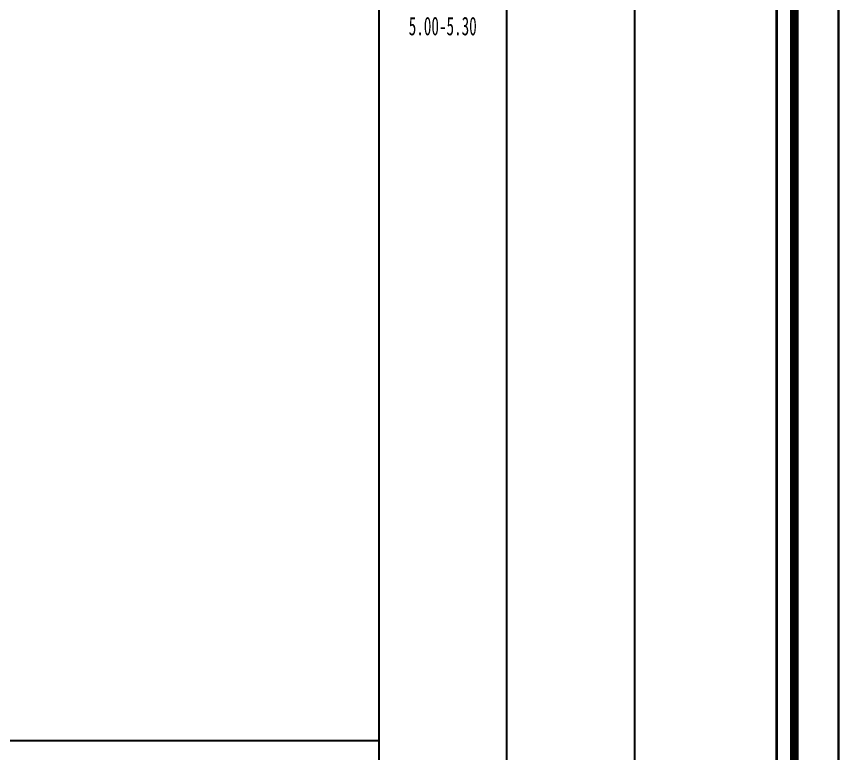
# Model space of a CAD drawing. Header units: millimetres. Extents: x 1264 to 9491, y 619 to 916.
# Drawn here: x 3385.5 to 3478.8, y 683 to 766.6 of the extents above; entities that cross this region are included whole.
import ezdxf

# ---------------------------------------------------------------- set-up
doc = ezdxf.new("R2010")
doc.units = ezdxf.units.MM
doc.styles.add('成果图表体', font='simfang_0.ttf', dxfattribs={"width": 0.6, "height": 2.1})

# ---------------------------------------------------------------- blocks, each defined once
blk = doc.blocks.new('柱状图图框模板-(昇龙标准).dwg9', base_point=(27, 229))
for points, const_width in [([(0, 0), (210, 0), (210, 297), (0, 297)], 0.25), ([(25, 5), (205, 5), (205, 292), (25, 292)], 1), ([(27, 265), (203, 265), (203, 17), (27, 17)], 0.3)]:
    blk.add_lwpolyline(points, close=True, dxfattribs=dict(const_width=const_width))

msp = doc.modelspace()

# ---------------------------------------------------------------- linework, layer by layer
at = {"color": 0}
for points in [[(3426.579, 635.892), (3426.579, 819.892)], [(3426.579, 635.892), (3426.579, 819.892)], [(3441.065, 635.892), (3441.065, 819.892)], [(3441.065, 635.892), (3441.065, 819.892)], [(3455.55, 635.892), (3455.55, 819.892)], [(3455.55, 635.892), (3455.55, 819.892)], [(3471.645, 635.892), (3471.645, 819.892)], [(3426.579, 684.492), (3426.579, 805.892)], [(3380.949, 684.492), (3426.579, 684.492)]]:
    msp.add_lwpolyline(points, dxfattribs=at)

# ---------------------------------------------------------------- block references
msp.add_blockref('柱状图图框模板-(昇龙标准).dwg9', (3295.645, 847.892))

# ---------------------------------------------------------------- texts
at = {"color": 0, "style": '成果图表体', "width": 0.6}
msp.add_text('5.00-5.30', height=2.1, dxfattribs=at).set_placement((3429.924, 764.492))

doc.saveas('drawing.dxf')
